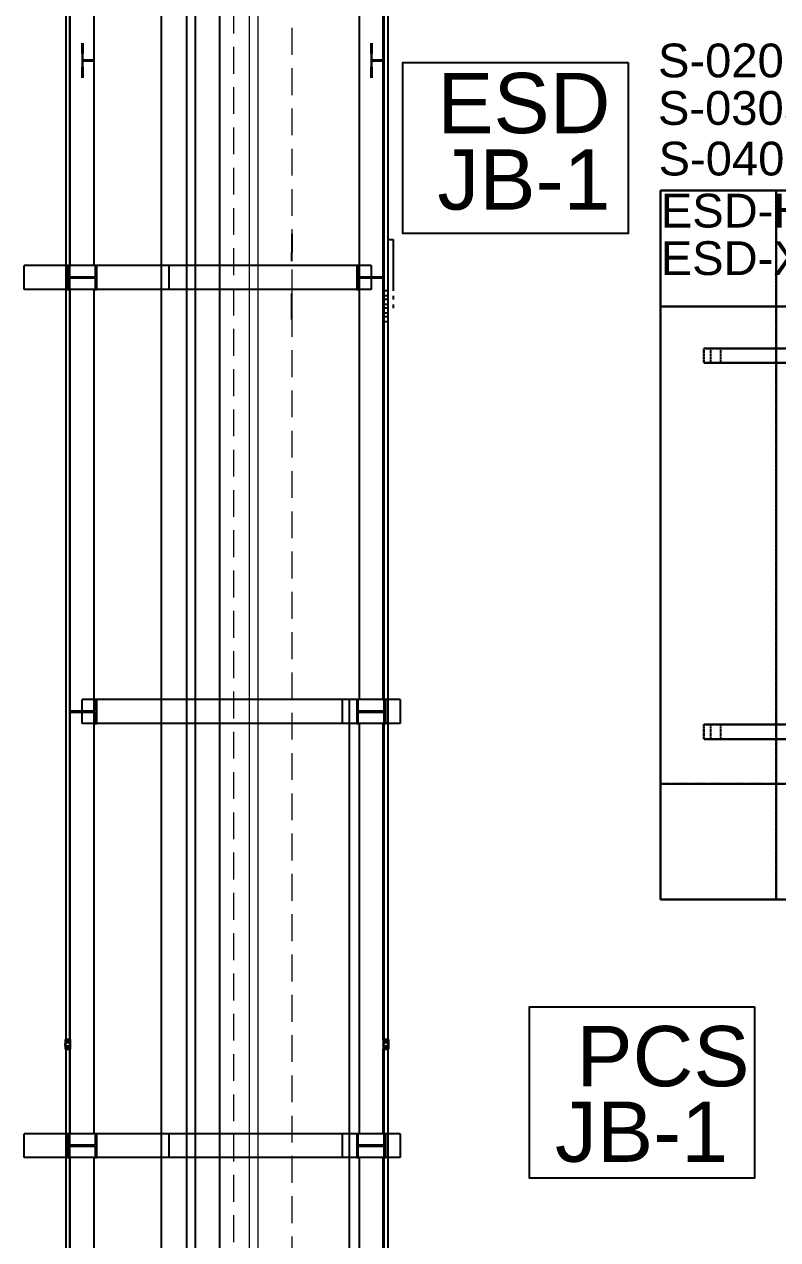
# Model space of a CAD drawing. Header units: inches. Extents: x 19 to 715735, y 34 to 210034.
# Drawn here: x 532622 to 553674, y 69940 to 103876 of the extents above; entities that cross this region are included whole.
import ezdxf

# ---------------------------------------------------------------- set-up
doc = ezdxf.new("R2010")
doc.units = ezdxf.units.IN
doc.header["$MEASUREMENT"] = 0
doc.linetypes.add('CABLEROUTEPROGRESSUNIT-EMBED 1_DWG$0$HIDDEN2', pattern=[0.1875, 0.125, -0.0625])
doc.linetypes.add('CABLETRAYLAYOUT-EMBED 2_DWG$0$HIDDEN2', pattern=[0.1875, 0.125, -0.0625])
for name, color, linetype, lineweight in [('Cable Tray Instruments', 7, 'Continuous', 13), ('Layout', 6, 'Continuous', 20), ('SKIDS', 3, 'Continuous', 30)]:
    doc.layers.add(name, color=color, linetype=linetype, lineweight=lineweight)
for name, color, linetype in [('CABLE TRAY POWER', 3, 'Continuous'), ('CABLEROUTEPROGRESSUNIT-EMBED 1_DWG$0$DwgTemplate', 7, 'Continuous'), ('cables', 7, 'Continuous'), ('Junction Boxes', 1, 'Continuous')]:
    doc.layers.add(name, color=color, linetype=linetype)
doc.styles.get("Standard").update_dxf_attribs({"font": 'arial.ttf'})

msp = doc.modelspace()

# ---------------------------------------------------------------- linework, layer by layer
at = {"layer": 'Cable Tray Instruments', "color": 3, "ltscale": 6000}
msp.add_lwpolyline([(536460, 23747), (536460, 193777), (538076, 193777), (538076, 23747)], dxfattribs=at)
at = {"layer": 'Cable Tray Instruments', "color": 6, "linetype": 'CABLETRAYLAYOUT-EMBED 2_DWG$0$HIDDEN2', "ltscale": 6000}
msp.add_lwpolyline([(540097, 23747), (538480, 23747), (538480, 193777), (540097, 193777)], close=True, dxfattribs=at)
at = {"layer": 'Cable Tray Instruments'}
msp.add_lwpolyline([(539146, 193585), (539146, 23401), (538914, 23401), (538915, 193585)], dxfattribs=at)
at = {"layer": 'CABLE TRAY POWER', "color": 3, "ltscale": 6000}
msp.add_lwpolyline([(536460, 193777), (538076, 193777), (538076, 21358), (536460, 21358)], close=True, dxfattribs=at)
at = {"layer": 'CABLEROUTEPROGRESSUNIT-EMBED 1_DWG$0$DwgTemplate', "color": 3, "linetype": 'Continuous'}
for p, q in [((533780, 108794), (533780, 97141)), ((533888, 108794), (533888, 97141)), ((542669, 108794), (542669, 85020)), ((542777, 108794), (542777, 85020)), ((540097, 98025), (540097, 97503)), ((540097, 98025), (540097, 97503)), ((540097, 97264), (540097, 97503)), ((540097, 97264), (540097, 97503)), ((533780, 97141), (533780, 96474)), ((533888, 97141), (533888, 96474)), ((533780, 96474), (533780, 75528)), ((533888, 96474), (533888, 75528)), ((542669, 96432), (542652, 96432)), ((542777, 96432), (542669, 96432)), ((540097, 96121), (540097, 96363)), ((540097, 95878), (540097, 96121)), ((540097, 95878), (540097, 96121)), ((542669, 96295), (542652, 96295)), ((542669, 96189), (542652, 96189)), ((542669, 96052), (542652, 96052)), ((542777, 96295), (542669, 96295)), ((542777, 96189), (542669, 96189)), ((542777, 96052), (542669, 96052)), ((540097, 95636), (540097, 95878)), ((540097, 95636), (540097, 95878)), ((542669, 95947), (542652, 95947)), ((542669, 95810), (542652, 95810)), ((542669, 95705), (542652, 95705)), ((542777, 95947), (542669, 95947)), ((542777, 95810), (542669, 95810)), ((542777, 95705), (542669, 95705)), ((542669, 95567), (542652, 95567)), ((542777, 95567), (542669, 95567)), ((541713, 84353), (541713, 85020)), ((542669, 85020), (542669, 84353)), ((542777, 85020), (542777, 84353)), ((541713, 72899), (541713, 84353)), ((542669, 84353), (542669, 75528)), ((542777, 84353), (542777, 75528)), ((533834, 75528), (533762, 75528)), ((533762, 75528), (533906, 75528)), ((533762, 75528), (533762, 75259)), ((533780, 75528), (533780, 75470)), ((533834, 75470), (533780, 75470)), ((533780, 75470), (533888, 75470)), ((533780, 75470), (533888, 75470)), ((533888, 75470), (533780, 75470)), ((533906, 75528), (533834, 75528)), ((533888, 75470), (533834, 75470)), ((533888, 75528), (533888, 75470)), ((533906, 75528), (533906, 75259)), ((542723, 75528), (542651, 75528)), ((542651, 75528), (542795, 75528)), ((542651, 75528), (542651, 75259)), ((542669, 75528), (542669, 75470)), ((542723, 75470), (542669, 75470)), ((542669, 75470), (542777, 75470)), ((542669, 75470), (542777, 75470)), ((542777, 75470), (542669, 75470)), ((542795, 75528), (542723, 75528)), ((542777, 75470), (542723, 75470)), ((542777, 75528), (542777, 75470)), ((542795, 75528), (542795, 75259)), ((533834, 75259), (533762, 75259)), ((533762, 75259), (533906, 75259)), ((533888, 75317), (533780, 75317)), ((533780, 75317), (533834, 75317)), ((533834, 75317), (533780, 75317)), ((533780, 75317), (533888, 75317)), ((533780, 75317), (533780, 75259)), ((533780, 75259), (533780, 72899)), ((533834, 75317), (533888, 75317)), ((533888, 75317), (533834, 75317)), ((533906, 75259), (533834, 75259)), ((533888, 75317), (533888, 75259)), ((533888, 75259), (533888, 72899)), ((542723, 75259), (542651, 75259)), ((542651, 75259), (542795, 75259)), ((542669, 75317), (542777, 75317)), ((542777, 75317), (542669, 75317)), ((542669, 75317), (542669, 75259)), ((542777, 75317), (542669, 75317)), ((542669, 75317), (542723, 75317)), ((542669, 75259), (542669, 72899)), ((542723, 75317), (542777, 75317)), ((542795, 75259), (542723, 75259)), ((542777, 75317), (542777, 75259)), ((542777, 75259), (542777, 72899)), ((533780, 72899), (533780, 72232)), ((533888, 72899), (533888, 72232)), ((541713, 72232), (541713, 72899)), ((542669, 72899), (542669, 72232)), ((542777, 72899), (542777, 72232)), ((533780, 72232), (533780, 55730)), ((533888, 72232), (533888, 55730)), ((541713, 60778), (541713, 72232)), ((542669, 72232), (542669, 60778)), ((542777, 72232), (542777, 60778))]:
    msp.add_line(p, q, dxfattribs=at)
at = {"layer": 'CABLEROUTEPROGRESSUNIT-EMBED 1_DWG$0$DwgTemplate', "color": 9, "linetype": 'Continuous', "lineweight": 25}
for p, q in [((533904, 97141), (533904, 108794)), ((534571, 97141), (534571, 108929)), ((541985, 96808), (541985, 108929)), ((542652, 96808), (542652, 108794)), ((534238, 103057), (534238, 103354)), ((534254, 103354), (534254, 103057)), ((542319, 103057), (542319, 103354)), ((542335, 103354), (542335, 103057)), ((534238, 103057), (534238, 102868)), ((534254, 103057), (534238, 103057)), ((534238, 102868), (534541, 102868)), ((534541, 102868), (534238, 102868)), ((534238, 102868), (534238, 102679)), ((534254, 102878), (534254, 103057)), ((534541, 102878), (534254, 102878)), ((534254, 102679), (534254, 102858)), ((534254, 102858), (534541, 102858)), ((534541, 102878), (534541, 102894)), ((534541, 102868), (534541, 102878)), ((534541, 102858), (534541, 102868)), ((534541, 102842), (534541, 102858)), ((542335, 103057), (542319, 103057)), ((542319, 103057), (542319, 102868)), ((542319, 102868), (542319, 102679)), ((542622, 102868), (542319, 102868)), ((542319, 102868), (542622, 102868)), ((542335, 102878), (542335, 103057)), ((542622, 102878), (542335, 102878)), ((542335, 102679), (542335, 102858)), ((542335, 102858), (542622, 102858)), ((542622, 102878), (542622, 102894)), ((542622, 102868), (542622, 102878)), ((542622, 102858), (542622, 102868)), ((542622, 102842), (542622, 102858)), ((534238, 102679), (534254, 102679)), ((534238, 102383), (534238, 102679)), ((534254, 102679), (534254, 102383)), ((542319, 102679), (542335, 102679)), ((542319, 102383), (542319, 102679)), ((542335, 102679), (542335, 102383)), ((542777, 97866), (542931, 97866)), ((542931, 97866), (542931, 96432)), ((536662, 97141), (532622, 97141)), ((532622, 96474), (532622, 97141)), ((533872, 97141), (533831, 97141)), ((533831, 97141), (533831, 96474)), ((533872, 96820), (533872, 97141)), ((534604, 97141), (534604, 96820)), ((534645, 97141), (534604, 97141)), ((534645, 96474), (534645, 97141)), ((536662, 97141), (536662, 96474)), ((542319, 97141), (536662, 97141)), ((541953, 97141), (541912, 97141)), ((541912, 97141), (541912, 96474)), ((541953, 96820), (541953, 97141)), ((542319, 97141), (542319, 96474)), ((534604, 96820), (533872, 96820)), ((533872, 96795), (534604, 96795)), ((533872, 96474), (533872, 96795)), ((534604, 96795), (534604, 96474)), ((542669, 96820), (541953, 96820)), ((541953, 96795), (542669, 96795)), ((541953, 96474), (541953, 96795)), ((542652, 96808), (541985, 96808)), ((541985, 96808), (542652, 96808)), ((541985, 85020), (541985, 96808)), ((542652, 85020), (542652, 96808)), ((536662, 96474), (532622, 96474)), ((533831, 96474), (533872, 96474)), ((533904, 84699), (533904, 96474)), ((534571, 84699), (534571, 96474)), ((534604, 96474), (534645, 96474)), ((542319, 96474), (536662, 96474)), ((541912, 96474), (541953, 96474)), ((542931, 96295), (542931, 96189)), ((542931, 96052), (542931, 95947)), ((541511, 85020), (534238, 85020)), ((534238, 84353), (534238, 85020)), ((534645, 85020), (534604, 85020)), ((534604, 85020), (534604, 84699)), ((534645, 84353), (534645, 85020)), ((543127, 85020), (541511, 85020)), ((541511, 84353), (541511, 85020)), ((541912, 85020), (541912, 84353)), ((541953, 85020), (541912, 85020)), ((541953, 84699), (541953, 85020)), ((542685, 85020), (542685, 84699)), ((542726, 85020), (542685, 85020)), ((542726, 84353), (542726, 85020)), ((543127, 85020), (543127, 84353)), ((534604, 84699), (533888, 84699)), ((533888, 84674), (534604, 84674)), ((534571, 84699), (533904, 84699)), ((533904, 75528), (533904, 84686)), ((533904, 84686), (534571, 84686)), ((534571, 72899), (534571, 84686)), ((534604, 84674), (534604, 84353)), ((542685, 84699), (541953, 84699)), ((541953, 84674), (542685, 84674)), ((541953, 84353), (541953, 84674)), ((542685, 84674), (542685, 84353)), ((541511, 84353), (534238, 84353)), ((534604, 84353), (534645, 84353)), ((543127, 84353), (541511, 84353)), ((541912, 84353), (541953, 84353)), ((541985, 72899), (541985, 84353)), ((542652, 75528), (542652, 84353)), ((542685, 84353), (542726, 84353)), ((533904, 72899), (533904, 75259)), ((542652, 72899), (542652, 75259)), ((536662, 72899), (532622, 72899)), ((532622, 72232), (532622, 72899)), ((533872, 72899), (533831, 72899)), ((533831, 72899), (533831, 72232)), ((533872, 72578), (533872, 72899)), ((534604, 72899), (534604, 72578)), ((534645, 72899), (534604, 72899)), ((534645, 72232), (534645, 72899)), ((541511, 72899), (536662, 72899)), ((536662, 72899), (536662, 72232)), ((541511, 72232), (541511, 72899)), ((543127, 72899), (541511, 72899)), ((541912, 72899), (541912, 72232)), ((541953, 72899), (541912, 72899)), ((541953, 72578), (541953, 72899)), ((542685, 72899), (542685, 72578)), ((542726, 72899), (542685, 72899)), ((542726, 72232), (542726, 72899)), ((543127, 72899), (543127, 72232)), ((534604, 72578), (533872, 72578)), ((533872, 72232), (533872, 72553)), ((533872, 72553), (534604, 72553)), ((534604, 72553), (534604, 72232)), ((542685, 72578), (541953, 72578)), ((541953, 72232), (541953, 72553)), ((541953, 72553), (542685, 72553)), ((542685, 72553), (542685, 72232)), ((536662, 72232), (532622, 72232)), ((533831, 72232), (533872, 72232)), ((533904, 60457), (533904, 72232)), ((534571, 60457), (534571, 72232)), ((534604, 72232), (534645, 72232)), ((541511, 72232), (536662, 72232)), ((543127, 72232), (541511, 72232)), ((541912, 72232), (541953, 72232)), ((541985, 60778), (541985, 72232)), ((542652, 60778), (542652, 72232)), ((542685, 72232), (542726, 72232))]:
    msp.add_line(p, q, dxfattribs=at)
at = {"layer": 'CABLEROUTEPROGRESSUNIT-EMBED 1_DWG$0$DwgTemplate', "color": 7, "linetype": 'CABLEROUTEPROGRESSUNIT-EMBED 1_DWG$0$HIDDEN2'}
for p, q in [((553632, 99232), (550400, 99232)), ((553632, 99232), (550400, 99232)), ((550400, 99232), (550400, 79434)), ((550400, 99232), (550400, 79434)), ((583531, 99232), (550400, 99232)), ((550400, 99232), (583531, 99232)), ((550400, 99232), (550400, 96000)), ((550400, 96000), (550400, 99232)), ((553632, 79434), (553632, 99232)), ((553632, 99232), (553632, 79434)), ((550400, 96295), (550400, 96432)), ((550400, 96432), (550400, 96295)), ((550400, 96295), (550400, 96432)), ((550400, 96432), (550400, 96295)), ((553632, 96432), (553632, 96295)), ((553632, 96432), (553632, 96295)), ((550400, 96052), (550400, 96189)), ((550400, 96189), (550400, 96052)), ((550400, 96052), (550400, 96189)), ((550400, 96189), (550400, 96052)), ((553632, 96189), (553632, 96052)), ((553632, 96189), (553632, 96052)), ((550400, 96000), (583531, 96000)), ((550400, 96000), (583531, 96000)), ((550400, 95810), (550400, 95947)), ((550400, 95947), (550400, 95810)), ((550400, 95567), (550400, 95705)), ((550400, 95705), (550400, 95567)), ((553632, 95947), (553632, 95810)), ((553632, 95947), (553632, 95810)), ((553632, 95705), (553632, 95567)), ((553632, 95705), (553632, 95567)), ((551612, 94827), (553632, 94827)), ((553632, 94827), (551612, 94827)), ((555652, 94827), (551612, 94827)), ((555652, 94827), (551612, 94827)), ((551612, 94423), (551612, 94827)), ((551612, 94423), (551612, 94827)), ((551612, 94827), (551612, 94423)), ((551612, 94827), (551612, 94423)), ((551795, 94827), (551795, 94423)), ((551795, 94827), (551795, 94423)), ((552081, 94827), (551795, 94827)), ((552081, 94827), (551795, 94827)), ((555509, 94827), (551795, 94827)), ((555509, 94827), (551795, 94827)), ((552081, 94423), (552081, 94827)), ((552081, 94423), (552081, 94827)), ((552081, 94827), (555652, 94827)), ((555652, 94827), (552081, 94827)), ((551612, 94423), (555652, 94423)), ((555652, 94423), (551612, 94423)), ((553632, 94423), (551612, 94423)), ((553632, 94423), (551612, 94423)), ((551795, 94423), (552081, 94423)), ((551795, 94423), (552081, 94423)), ((551795, 94423), (555509, 94423)), ((555509, 94423), (551795, 94423)), ((555652, 94423), (552081, 94423)), ((555652, 94423), (552081, 94423)), ((551612, 84322), (551612, 83918)), ((551612, 84322), (551612, 83918)), ((551612, 84322), (553632, 84322)), ((553632, 84322), (551612, 84322)), ((555652, 84322), (551612, 84322)), ((555652, 84322), (551612, 84322)), ((551612, 83918), (551612, 84322)), ((551612, 83918), (551612, 84322)), ((551795, 84322), (551795, 83918)), ((551795, 84322), (551795, 83918)), ((552081, 84322), (551795, 84322)), ((552081, 84322), (551795, 84322)), ((555509, 84322), (551795, 84322)), ((555509, 84322), (551795, 84322)), ((552081, 83918), (552081, 84322)), ((552081, 83918), (552081, 84322)), ((552081, 84322), (555652, 84322)), ((555652, 84322), (552081, 84322)), ((553632, 83918), (551612, 83918)), ((553632, 83918), (551612, 83918)), ((551612, 83918), (555652, 83918)), ((555652, 83918), (551612, 83918)), ((551795, 83918), (555509, 83918)), ((555509, 83918), (551795, 83918)), ((551795, 83918), (552081, 83918)), ((551795, 83918), (552081, 83918)), ((555652, 83918), (552081, 83918)), ((555652, 83918), (552081, 83918)), ((583531, 82666), (550400, 82666)), ((550400, 82666), (583531, 82666)), ((550400, 82666), (550400, 79434)), ((550400, 79434), (550400, 82666)), ((550400, 79434), (553632, 79434)), ((550400, 79434), (553632, 79434)), ((550400, 79434), (583531, 79434)), ((550400, 79434), (583531, 79434))]:
    msp.add_line(p, q, dxfattribs=at)
at = {"layer": 'CABLEROUTEPROGRESSUNIT-EMBED 1_DWG$0$DwgTemplate', "color": 7, "linetype": 'Continuous'}
for p, q in [((550400, 99232), (553632, 99232)), ((550400, 99232), (553632, 99232)), ((550400, 99232), (583531, 99232)), ((550400, 99232), (583531, 99232)), ((550400, 96432), (550400, 99232)), ((550400, 99232), (550400, 96432)), ((550400, 96432), (550400, 99232)), ((550400, 99232), (550400, 96432)), ((553632, 99232), (553632, 96432)), ((553632, 99232), (553632, 96432)), ((550400, 96189), (550400, 96295)), ((550400, 96295), (550400, 96189)), ((550400, 96189), (550400, 96295)), ((550400, 96295), (550400, 96189)), ((550400, 96000), (550400, 96052)), ((550400, 96052), (550400, 96000)), ((550400, 95947), (550400, 96052)), ((550400, 96052), (550400, 95947)), ((553632, 96295), (553632, 96189)), ((553632, 96295), (553632, 96189)), ((553632, 96052), (553632, 95947)), ((553632, 96052), (553632, 95947)), ((583531, 96000), (550400, 96000)), ((550400, 96000), (583531, 96000)), ((550400, 95705), (550400, 95810)), ((550400, 95810), (550400, 95705)), ((553632, 95810), (553632, 95705)), ((553632, 95810), (553632, 95705)), ((550400, 79434), (550400, 95567)), ((550400, 95567), (550400, 79434)), ((553632, 95567), (553632, 79434)), ((553632, 95567), (553632, 79434)), ((553632, 94827), (553834, 94827)), ((553834, 94827), (553632, 94827)), ((553834, 94423), (553632, 94423)), ((553834, 94423), (553632, 94423)), ((553632, 84322), (553834, 84322)), ((553834, 84322), (553632, 84322)), ((553834, 83918), (553632, 83918)), ((553834, 83918), (553632, 83918)), ((550400, 82666), (583531, 82666)), ((550400, 82666), (583531, 82666)), ((550400, 79434), (550400, 82666)), ((550400, 82666), (550400, 79434)), ((553632, 79434), (550400, 79434)), ((553632, 79434), (550400, 79434)), ((583531, 79434), (550400, 79434)), ((550400, 79434), (583531, 79434))]:
    msp.add_line(p, q, dxfattribs=at)
at = {"layer": 'CABLEROUTEPROGRESSUNIT-EMBED 1_DWG$0$DwgTemplate', "color": 3, "linetype": 'Continuous'}
for centre, radius in [((533834, 75394), 71.9), ((533834, 75394), 71.9), ((533834, 75394), 53.9), ((533834, 75394), 53.9), ((533834, 75394), 53.9), ((542723, 75394), 71.9), ((542723, 75394), 71.9), ((542723, 75394), 53.9), ((542723, 75394), 53.9), ((542723, 75394), 53.9)]:
    msp.add_circle(centre, radius, dxfattribs=at)
at = {"layer": 'cables'}
msp.add_lwpolyline([(537397, 105834), (537397, 20889), (537165, 20890), (537166, 193585)], dxfattribs=at)
at = {"layer": 'Junction Boxes'}
for points in [[(549493, 102810), (549493, 98031), (543201, 98031), (543201, 102810)], [(553027, 76439), (553027, 71660), (546735, 71660), (546735, 76439)]]:
    msp.add_lwpolyline(points, close=True, dxfattribs=at)

# ---------------------------------------------------------------- texts
at = {"layer": 'Layout', "char_height": 1683.7, "attachment_point": 1}
for s, insert in [('ESD', (544163, 102520)), ('JB-1', (544163, 100385)), ('PCS', (548051, 75907)), ('JB-1', (547450, 73797))]:
    msp.add_mtext(s, dxfattribs=dict(at, insert=insert))
at = {"layer": 'SKIDS'}
for s, p in [('S-0201-I(6)', (550330, 102395)), ('S-0303-I(3)', (550328, 101069)), ('S-0406-I(6)', (550346, 99655)), ('ESD-H100-I(1)', (550408, 98202)), ('ESD-XXXX-I(1)', (550405, 96876))]:
    msp.add_text(s, height=942.87, rotation=0, dxfattribs=at).set_placement(p)

doc.saveas('drawing.dxf')
